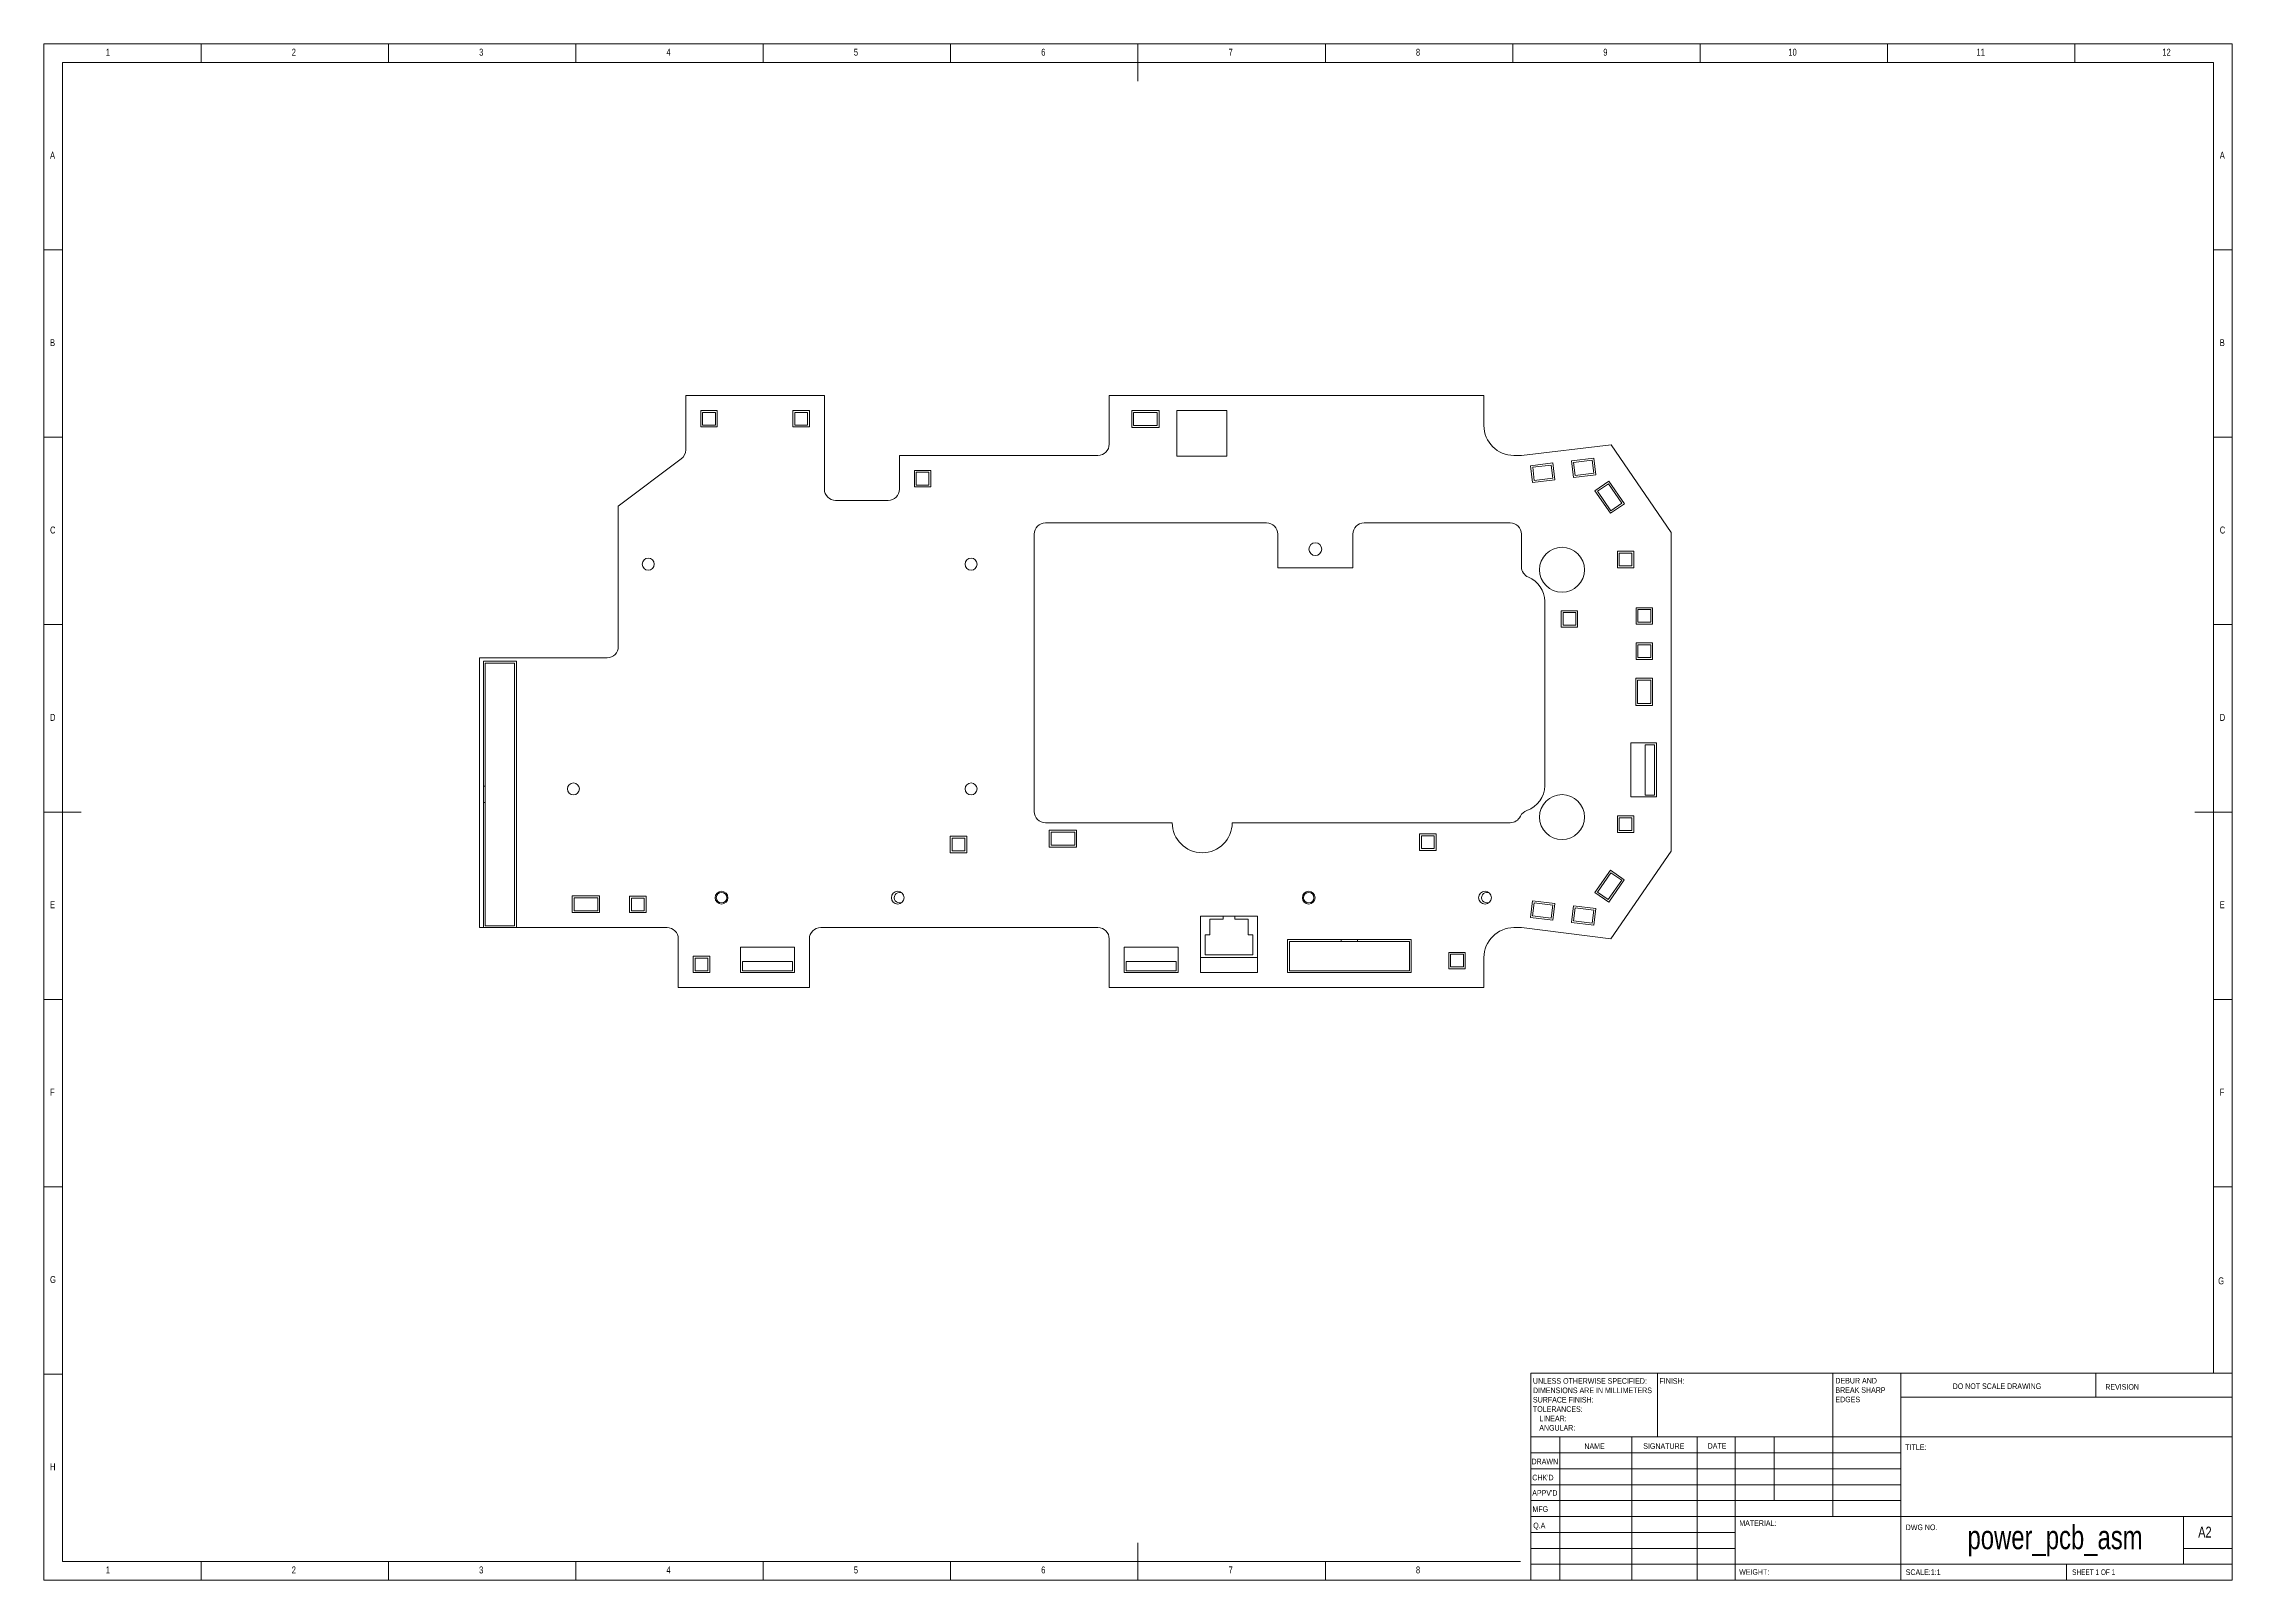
# Model space of a CAD drawing. Header units: millimetres. Extents: x 5 to 589, y 5 to 415.
import ezdxf

# ---------------------------------------------------------------- set-up
doc = ezdxf.new("R2010")
doc.units = ezdxf.units.MM
doc.styles.add('SLDTEXTSTYLE0', font='TXT', dxfattribs={"width": 0.75})
doc.styles.add('SLDTEXTSTYLE1', font='TXT', dxfattribs={"width": 0.6875})

# ---------------------------------------------------------------- blocks, each defined once
blk = doc.blocks.new('SW_NOTE_0')
at = {"color": 0, "linetype": 'Continuous', "lineweight": 0, "char_height": 1.5, "attachment_point": 1, "style": 'SLDTEXTSTYLE0'}
for s, insert in [('DEBUR AND', (0, 1.93)), ('BREAK SHARP', (0, -0.57)), ('EDGES', (0, -3.07))]:
    blk.add_mtext(s, dxfattribs=dict(at, insert=insert))
blk = doc.blocks.new('SW_NOTE_1')
at = {"color": 0, "linetype": 'Continuous', "lineweight": 0, "char_height": 1.5, "attachment_point": 1, "style": 'SLDTEXTSTYLE0'}
for s, insert in [('UNLESS OTHERWISE SPECIFIED:', (0, 1.93)), ('TOLERANCES:', (0, -5.57)), ('SURFACE FINISH:', (0, -3.07)), ('DIMENSIONS ARE IN MILLIMETERS', (0, -0.57)), ('ANGULAR:', (1.69, -10.57)), ('LINEAR:', (1.69, -8.07))]:
    blk.add_mtext(s, dxfattribs=dict(at, insert=insert))

msp = doc.modelspace()

# ---------------------------------------------------------------- linework, layer by layer
at = {"color": 7, "linetype": 'Continuous', "lineweight": 0}
for p, q in [((589, 415), (5, 415)), ((5, 415), (5, 5)), ((47, 410), (47, 415)), ((97, 415), (97, 410)), ((147, 410), (147, 415)), ((197, 415), (197, 410)), ((247, 410), (247, 415)), ((297, 415), (297, 405)), ((347, 410), (347, 415)), ((397, 415), (397, 410)), ((447, 410), (447, 415)), ((497, 415), (497, 410)), ((547, 410), (547, 415)), ((589, 5), (589, 415)), ((584, 410), (10, 410)), ((10, 410), (10, 10)), ((584, 60.25), (584, 410)), ((10, 360), (5, 360)), ((584, 360), (589, 360)), ((5, 310), (10, 310)), ((589, 310), (584, 310)), ((10, 260), (5, 260)), ((584, 260), (589, 260)), ((5, 210), (15, 210)), ((589, 210), (579, 210)), ((10, 160), (5, 160)), ((584, 160), (589, 160)), ((5, 110), (10, 110)), ((589, 110), (584, 110)), ((10, 60), (5, 60)), ((401.8, 60.25), (589, 60.25)), ((401.8, 60.25), (401.8, 5)), ((435.6, 43.25), (435.6, 60.25)), ((482.4, 60.25), (482.4, 22)), ((500.6, 60.25), (500.6, 5)), ((552.6, 53.88), (552.6, 60.25)), ((589, 53.88), (500.6, 53.88)), ((589, 43.25), (401.8, 43.25)), ((409.6, 43.25), (409.6, 5)), ((428.79, 43.25), (428.79, 5)), ((446.2, 43.25), (446.2, 5)), ((456.4, 5), (456.4, 43.25)), ((466.8, 26.25), (466.8, 43.25)), ((500.6, 39), (401.8, 39)), ((500.6, 34.75), (401.8, 34.75)), ((500.6, 30.5), (401.8, 30.5)), ((500.6, 26.25), (401.8, 26.25)), ((456.4, 22), (401.8, 22)), ((456.4, 17.75), (401.8, 17.75)), ((456.4, 22), (589, 22)), ((576, 9.25), (576, 22)), ((297, 5), (297, 15)), ((456.4, 13.5), (401.8, 13.5)), ((589, 13.5), (576, 13.5)), ((10, 10), (399.05, 10)), ((47, 5), (47, 10)), ((97, 10), (97, 5)), ((147, 5), (147, 10)), ((197, 10), (197, 5)), ((247, 5), (247, 10)), ((347, 5), (347, 10)), ((401.8, 9.25), (589, 9.25)), ((544.8, 5), (544.8, 9.25)), ((5, 5), (589, 5))]:
    msp.add_line(p, q, dxfattribs=at)
at = {"color": 7, "linetype": 'Continuous', "lineweight": 15}
for p, q in [((176.32, 321.14), (176.32, 306.64)), ((213.32, 321.14), (176.32, 321.14)), ((180.32, 317.14), (180.32, 312.74)), ((184.72, 317.14), (180.32, 317.14)), ((180.82, 316.64), (180.82, 313.24)), ((184.22, 316.64), (180.82, 316.64)), ((184.22, 313.24), (184.22, 316.64)), ((184.72, 312.74), (184.72, 317.14)), ((204.92, 317.14), (204.92, 312.74)), ((209.32, 317.14), (204.92, 317.14)), ((208.82, 316.64), (205.42, 316.64)), ((205.42, 316.64), (205.42, 313.24)), ((208.82, 313.24), (208.82, 316.64)), ((209.32, 312.74), (209.32, 317.14)), ((213.32, 321.14), (213.32, 296.14)), ((289.32, 321.14), (289.32, 308.14)), ((389.32, 321.14), (289.32, 321.14)), ((295.32, 317.14), (295.32, 312.64)), ((302.62, 317.14), (295.32, 317.14)), ((302.12, 316.64), (295.82, 316.64)), ((295.82, 316.64), (295.82, 313.14)), ((302.12, 313.14), (302.12, 316.64)), ((302.62, 312.64), (302.62, 317.14)), ((307.32, 317.14), (307.32, 304.94)), ((320.72, 317.14), (307.32, 317.14)), ((320.72, 304.94), (320.72, 317.14)), ((389.32, 313.14), (389.32, 321.14)), ((180.32, 312.74), (184.72, 312.74)), ((180.82, 313.24), (184.22, 313.24)), ((204.92, 312.74), (209.32, 312.74)), ((205.42, 313.24), (208.82, 313.24)), ((295.32, 312.64), (302.62, 312.64)), ((295.82, 313.14), (302.12, 313.14)), ((158.32, 291.64), (175.12, 304.24)), ((233.32, 296.14), (233.32, 305.14)), ((286.32, 305.14), (233.32, 305.14)), ((307.32, 304.94), (320.72, 304.94)), ((399.32, 305.14), (397.32, 305.14)), ((423.26, 308.01), (399.32, 305.14)), ((412.69, 303.72), (418.65, 304.44)), ((413.23, 299.25), (412.69, 303.72)), ((418.21, 303.88), (413.25, 303.29)), ((418.63, 300.41), (418.21, 303.88)), ((419.19, 299.97), (418.65, 304.44)), ((439.32, 284.57), (423.26, 308.01)), ((241.72, 301.14), (237.32, 301.14)), ((237.32, 301.14), (237.32, 296.74)), ((241.22, 300.64), (237.82, 300.64)), ((237.82, 300.64), (237.82, 297.24)), ((241.22, 297.24), (241.22, 300.64)), ((241.72, 296.74), (241.72, 301.14)), ((401.77, 302.41), (407.73, 303.13)), ((402.31, 297.95), (401.77, 302.41)), ((402.31, 297.95), (408.26, 298.66)), ((407.29, 302.57), (402.33, 301.98)), ((402.33, 301.98), (402.74, 298.5)), ((402.74, 298.5), (407.71, 299.1)), ((407.71, 299.1), (407.29, 302.57)), ((408.26, 298.66), (407.73, 303.13)), ((413.23, 299.25), (419.19, 299.97)), ((413.25, 303.29), (413.66, 299.81)), ((413.66, 299.81), (418.63, 300.41)), ((422.66, 298.27), (418.95, 295.72)), ((426.79, 292.24), (422.66, 298.27)), ((216.32, 293.14), (230.32, 293.14)), ((237.32, 296.74), (241.72, 296.74)), ((237.82, 297.24), (241.22, 297.24)), ((418.95, 295.72), (423.07, 289.7)), ((422.53, 297.57), (419.64, 295.59)), ((419.64, 295.59), (423.2, 290.4)), ((426.09, 292.37), (422.53, 297.57)), ((423.07, 289.7), (426.79, 292.24)), ((423.2, 290.4), (426.09, 292.37)), ((158.32, 254.14), (158.32, 291.64)), ((272.32, 287.14), (331.32, 287.14)), ((357.32, 287.14), (396.32, 287.14)), ((269.32, 210.14), (269.32, 284.14)), ((334.32, 284.14), (334.32, 275.14)), ((354.32, 275.14), (354.32, 284.14)), ((399.32, 284.14), (399.32, 275.44)), ((439.32, 199.57), (439.32, 284.57)), ((334.32, 275.14), (354.32, 275.14)), ((429.32, 279.57), (424.92, 279.57)), ((424.92, 279.57), (424.92, 275.17)), ((424.92, 275.17), (429.32, 275.17)), ((428.82, 279.07), (425.42, 279.07)), ((425.42, 279.07), (425.42, 275.67)), ((425.42, 275.67), (428.82, 275.67)), ((428.82, 275.67), (428.82, 279.07)), ((429.32, 275.17), (429.32, 279.57)), ((405.54, 266.23), (405.54, 217.01)), ((409.92, 263.72), (409.92, 259.32)), ((414.32, 263.72), (409.92, 263.72)), ((410.42, 263.22), (410.42, 259.82)), ((413.82, 263.22), (410.42, 263.22)), ((413.82, 259.82), (413.82, 263.22)), ((414.32, 259.32), (414.32, 263.72)), ((429.92, 264.52), (429.92, 260.12)), ((434.32, 264.52), (429.92, 264.52)), ((433.82, 264.02), (430.42, 264.02)), ((430.42, 264.02), (430.42, 260.62)), ((433.82, 260.62), (433.82, 264.02)), ((434.32, 260.12), (434.32, 264.52)), ((409.92, 259.32), (414.32, 259.32)), ((410.42, 259.82), (413.82, 259.82)), ((429.92, 260.12), (434.32, 260.12)), ((430.42, 260.62), (433.82, 260.62)), ((121.32, 179.14), (121.32, 251.14)), ((155.32, 251.14), (121.32, 251.14)), ((434.32, 255.12), (429.92, 255.12)), ((429.92, 255.12), (429.92, 250.72)), ((433.82, 254.62), (430.42, 254.62)), ((430.42, 254.62), (430.42, 251.22)), ((430.42, 251.22), (433.82, 251.22)), ((433.82, 251.22), (433.82, 254.62)), ((434.32, 250.72), (434.32, 255.12)), ((122.32, 250.26), (122.32, 216.9)), ((131.12, 250.26), (122.32, 250.26)), ((130.62, 249.76), (122.82, 249.76)), ((122.82, 249.76), (122.82, 216.9)), ((130.62, 179.64), (130.62, 249.76)), ((131.12, 179.14), (131.12, 250.26)), ((429.82, 245.72), (429.82, 238.42)), ((434.32, 245.72), (429.82, 245.72)), ((429.92, 250.72), (434.32, 250.72)), ((434.32, 238.42), (434.32, 245.72)), ((433.82, 245.22), (430.32, 245.22)), ((430.32, 245.22), (430.32, 238.92)), ((433.82, 238.92), (433.82, 245.22)), ((429.82, 238.42), (434.32, 238.42)), ((430.32, 238.92), (433.82, 238.92)), ((435.32, 228.42), (428.52, 228.42)), ((428.52, 228.42), (428.52, 214.02)), ((432.32, 227.92), (432.32, 214.52)), ((434.82, 227.92), (432.32, 227.92)), ((434.82, 214.52), (434.82, 227.92)), ((435.32, 214.02), (435.32, 228.42)), ((122.82, 216.9), (122.32, 216.9)), ((122.32, 216.9), (122.32, 212.5)), ((122.82, 212.5), (122.82, 216.9)), ((122.32, 212.5), (122.32, 179.14)), ((122.82, 212.5), (122.32, 212.5)), ((122.82, 212.5), (122.82, 179.64)), ((428.52, 214.02), (435.32, 214.02)), ((432.32, 214.52), (434.82, 214.52)), ((306.15, 207.14), (272.32, 207.14)), ((280.62, 205.14), (273.32, 205.14)), ((273.32, 205.14), (273.32, 200.64)), ((280.12, 204.64), (273.82, 204.64)), ((273.82, 204.64), (273.82, 201.14)), ((280.12, 201.14), (280.12, 204.64)), ((280.62, 200.64), (280.62, 205.14)), ((396.32, 207.14), (322.15, 207.14)), ((429.32, 208.97), (424.92, 208.97)), ((424.92, 208.97), (424.92, 204.57)), ((424.92, 204.57), (429.32, 204.57)), ((428.82, 208.47), (425.42, 208.47)), ((425.42, 208.47), (425.42, 205.07)), ((425.42, 205.07), (428.82, 205.07)), ((428.82, 205.07), (428.82, 208.47)), ((429.32, 204.57), (429.32, 208.97)), ((246.92, 203.54), (246.92, 199.14)), ((251.32, 203.54), (246.92, 203.54)), ((246.92, 199.14), (251.32, 199.14)), ((250.82, 203.04), (247.42, 203.04)), ((247.42, 203.04), (247.42, 199.64)), ((247.42, 199.64), (250.82, 199.64)), ((250.82, 199.64), (250.82, 203.04)), ((251.32, 199.14), (251.32, 203.54)), ((273.32, 200.64), (280.62, 200.64)), ((273.82, 201.14), (280.12, 201.14)), ((372.15, 204.14), (372.15, 199.74)), ((376.55, 204.14), (372.15, 204.14)), ((372.15, 199.74), (376.55, 199.74)), ((376.05, 203.64), (372.65, 203.64)), ((372.65, 203.64), (372.65, 200.24)), ((372.65, 200.24), (376.05, 200.24)), ((376.05, 200.24), (376.05, 203.64)), ((376.55, 199.74), (376.55, 204.14)), ((423.19, 176.18), (439.32, 199.57)), ((423.06, 194.49), (418.92, 188.48)), ((423.19, 193.79), (419.61, 188.6)), ((426.76, 191.93), (423.06, 194.49)), ((426.07, 191.8), (423.19, 193.79)), ((153.32, 187.64), (146.02, 187.64)), ((146.02, 187.64), (146.02, 183.14)), ((146.52, 187.14), (146.52, 183.64)), ((152.82, 187.14), (146.52, 187.14)), ((152.82, 183.64), (152.82, 187.14)), ((153.32, 183.14), (153.32, 187.64)), ((161.32, 187.54), (161.32, 183.14)), ((165.72, 187.54), (161.32, 187.54)), ((161.82, 187.04), (161.82, 183.64)), ((165.22, 187.04), (161.82, 187.04)), ((165.22, 183.64), (165.22, 187.04)), ((165.72, 183.14), (165.72, 187.54)), ((418.92, 188.48), (422.62, 185.92)), ((419.61, 188.6), (422.49, 186.62)), ((422.49, 186.62), (426.07, 191.8)), ((422.62, 185.92), (426.76, 191.93)), ((146.02, 183.14), (153.32, 183.14)), ((146.52, 183.64), (152.82, 183.64)), ((161.32, 183.14), (165.72, 183.14)), ((161.82, 183.64), (165.22, 183.64)), ((313.66, 182.22), (313.66, 171.14)), ((319.75, 182.22), (313.66, 182.22)), ((319.75, 181.42), (316.15, 181.42)), ((316.15, 181.42), (316.15, 177.2)), ((319.75, 182.22), (319.75, 181.42)), ((322.8, 182.22), (319.75, 182.22)), ((328.9, 182.22), (322.8, 182.22)), ((322.8, 181.42), (322.8, 182.22)), ((326.4, 181.42), (322.8, 181.42)), ((326.4, 177.2), (326.4, 181.42)), ((328.9, 171.14), (328.9, 182.22)), ((401.73, 181.87), (402.28, 186.33)), ((401.73, 181.87), (407.68, 181.13)), ((402.28, 186.33), (408.24, 185.59)), ((402.72, 185.77), (402.29, 182.3)), ((402.29, 182.3), (407.25, 181.68)), ((407.68, 185.16), (402.72, 185.77)), ((407.25, 181.68), (407.68, 185.16)), ((407.68, 181.13), (408.24, 185.59)), ((412.64, 180.51), (413.2, 184.98)), ((413.2, 184.98), (419.15, 184.24)), ((413.63, 184.42), (413.2, 180.94)), ((418.6, 183.8), (413.63, 184.42)), ((418.16, 180.33), (418.6, 183.8)), ((418.6, 179.77), (419.15, 184.24)), ((122.32, 179.14), (121.32, 179.14)), ((122.32, 179.14), (131.12, 179.14)), ((122.82, 179.64), (130.62, 179.64)), ((171.32, 179.14), (131.12, 179.14)), ((174.32, 176.14), (174.32, 163.14)), ((209.32, 163.14), (209.32, 176.14)), ((286.32, 179.14), (212.32, 179.14)), ((289.32, 176.14), (289.32, 163.14)), ((316.15, 177.2), (314.9, 177.2)), ((314.9, 177.2), (314.9, 171.92)), ((327.66, 177.2), (326.4, 177.2)), ((327.66, 171.92), (327.66, 177.2)), ((336.9, 175.94), (336.9, 167.14)), ((351.21, 175.94), (336.9, 175.94)), ((351.21, 175.44), (337.4, 175.44)), ((337.4, 175.44), (337.4, 167.64)), ((351.21, 175.44), (351.21, 175.94)), ((355.61, 175.94), (351.21, 175.94)), ((351.21, 175.44), (355.61, 175.44)), ((355.61, 175.44), (355.61, 175.94)), ((369.92, 175.94), (355.61, 175.94)), ((369.42, 175.44), (355.61, 175.44)), ((369.42, 167.64), (369.42, 175.44)), ((369.92, 167.14), (369.92, 175.94)), ((399.32, 179.14), (397.32, 179.14)), ((399.32, 179.14), (423.19, 176.18)), ((412.64, 180.51), (418.6, 179.77)), ((413.2, 180.94), (418.16, 180.33)), ((178.32, 171.54), (178.32, 167.14)), ((182.72, 171.54), (178.32, 171.54)), ((178.82, 171.04), (178.82, 167.64)), ((182.22, 171.04), (178.82, 171.04)), ((182.22, 167.64), (182.22, 171.04)), ((182.72, 167.14), (182.72, 171.54)), ((190.92, 173.94), (190.92, 167.14)), ((205.32, 173.94), (190.92, 173.94)), ((204.82, 170.14), (191.42, 170.14)), ((191.42, 170.14), (191.42, 167.64)), ((204.82, 167.64), (204.82, 170.14)), ((205.32, 167.14), (205.32, 173.94)), ((293.32, 173.94), (293.32, 167.14)), ((307.72, 173.94), (293.32, 173.94)), ((307.22, 170.14), (293.82, 170.14)), ((293.82, 170.14), (293.82, 167.64)), ((307.22, 167.64), (307.22, 170.14)), ((307.72, 167.14), (307.72, 173.94)), ((328.9, 171.14), (313.66, 171.14)), ((313.66, 171.14), (313.66, 167.14)), ((314.9, 171.92), (327.66, 171.92)), ((328.9, 171.14), (328.9, 167.14)), ((384.32, 172.54), (379.92, 172.54)), ((379.92, 172.54), (379.92, 168.14)), ((383.82, 172.04), (380.42, 172.04)), ((380.42, 172.04), (380.42, 168.64)), ((383.82, 168.64), (383.82, 172.04)), ((384.32, 168.14), (384.32, 172.54)), ((389.32, 163.14), (389.32, 171.14)), ((178.32, 167.14), (182.72, 167.14)), ((178.82, 167.64), (182.22, 167.64)), ((190.92, 167.14), (205.32, 167.14)), ((191.42, 167.64), (204.82, 167.64)), ((293.32, 167.14), (307.72, 167.14)), ((293.82, 167.64), (307.22, 167.64)), ((328.9, 167.14), (313.66, 167.14)), ((336.9, 167.14), (369.92, 167.14)), ((337.4, 167.64), (369.42, 167.64)), ((379.92, 168.14), (384.32, 168.14)), ((380.42, 168.64), (383.82, 168.64)), ((174.32, 163.14), (209.32, 163.14)), ((289.32, 163.14), (389.32, 163.14))]:
    msp.add_line(p, q, dxfattribs=at)
at = {"color": 7, "linetype": 'Continuous', "lineweight": 15, "flags": 128}
for points in [[(233.36, 185.74), (233.9, 185.85), (234.14, 185.98)], [(390.06, 185.74), (390.59, 185.85), (390.84, 185.98)]]:
    msp.add_lwpolyline(points, dxfattribs=at)
at = {"color": 7, "linetype": 'Continuous', "lineweight": 15}
for centre, radius in [((344.32, 280.14), 1.7), ((410.15, 274.64), 6), ((166.32, 276.14), 1.6), ((252.45, 276.14), 1.6), ((146.32, 216.14), 1.6), ((252.45, 216.14), 1.6), ((410.15, 208.64), 6), ((185.86, 187.14), 1.7), ((185.86, 187.14), 1.4), ((232.9, 187.14), 1.7), ((342.56, 187.14), 1.7), ((342.56, 187.14), 1.4), ((389.6, 187.14), 1.7)]:
    msp.add_circle(centre, radius, dxfattribs=at)
for centre, radius, start, end in [((397.32, 313.14), 8, 180, 270), ((173.32, 306.64), 3, 306.8699, 0), ((286.32, 308.14), 3, 270, 0), ((216.32, 296.14), 3, 180, 270), ((230.32, 296.14), 3, 270, 0), ((272.32, 284.14), 3, 90, 180), ((331.32, 284.14), 3, 0, 90), ((357.32, 284.14), 3, 90, 180), ((396.32, 284.14), 3, 0, 90), ((402.32, 275.44), 3, 180, 247.79015), ((398.54, 266.18), 7, 0.35681, 67.79015), ((155.32, 254.14), 3, 270, 0), ((398.54, 217.05), 7, 288.69777, 359.64319), ((401.74, 207.58), 3, 108.69777, 154.72027), ((272.32, 210.14), 3, 180, 270), ((314.15, 207.14), 8, 180, 0), ((396.32, 210.14), 3, 270, 334.72027), ((233.36, 187.14), 1.4, 56.0987, 270), ((390.06, 187.14), 1.4, 56.0987, 270), ((171.32, 176.14), 3, 0, 90), ((212.32, 176.14), 3, 90, 180), ((286.32, 176.14), 3, 0, 90), ((397.32, 171.14), 8, 90, 180)]:
    msp.add_arc(centre, radius, start, end, dxfattribs=at)

# ---------------------------------------------------------------- block references
at = {"color": 7, "linetype": 'Continuous', "lineweight": 0}
for name, p in [('SW_NOTE_1', (402.39, 56.99)), ('SW_NOTE_0', (483.11, 57.07))]:
    msp.add_blockref(name, p, dxfattribs=at)

# ---------------------------------------------------------------- texts
for s, insert, char_height, attachment_point, style in [('1', (21.58, 413.67), 1.85, 1, 'SLDTEXTSTYLE0'), ('2', (71.17, 413.67), 1.85, 1, 'SLDTEXTSTYLE0'), ('3', (121.17, 413.67), 1.85, 1, 'SLDTEXTSTYLE0'), ('4', (171.17, 413.67), 1.85, 1, 'SLDTEXTSTYLE0'), ('5', (221.17, 413.67), 1.85, 1, 'SLDTEXTSTYLE0'), ('6', (271.17, 413.67), 1.85, 1, 'SLDTEXTSTYLE0'), ('7', (321.17, 413.67), 1.85, 1, 'SLDTEXTSTYLE0'), ('8', (371.17, 413.67), 1.85, 1, 'SLDTEXTSTYLE0'), ('9', (421.17, 413.67), 1.85, 1, 'SLDTEXTSTYLE0'), ('10', (470.54, 413.67), 1.852, 1, 'SLDTEXTSTYLE0'), ('11', (520.75, 413.67), 1.852, 1, 'SLDTEXTSTYLE0'), ('12', (570.33, 413.67), 1.852, 1, 'SLDTEXTSTYLE0'), ('A', (6.67, 386.17), 1.85, 1, 'SLDTEXTSTYLE0'), ('A', (585.67, 386.17), 1.85, 1, 'SLDTEXTSTYLE0'), ('B', (6.67, 336.17), 1.85, 1, 'SLDTEXTSTYLE0'), ('B', (585.67, 336.17), 1.85, 1, 'SLDTEXTSTYLE0'), ('C', (6.67, 286.17), 1.85, 1, 'SLDTEXTSTYLE0'), ('C', (585.67, 286.17), 1.85, 1, 'SLDTEXTSTYLE0'), ('D', (6.67, 236.17), 1.85, 1, 'SLDTEXTSTYLE0'), ('D', (585.67, 236.17), 1.85, 1, 'SLDTEXTSTYLE0'), ('E', (6.67, 186.17), 1.85, 1, 'SLDTEXTSTYLE0'), ('E', (585.67, 186.17), 1.85, 1, 'SLDTEXTSTYLE0'), ('F', (6.67, 136.17), 1.85, 1, 'SLDTEXTSTYLE0'), ('F', (585.67, 136.17), 1.85, 1, 'SLDTEXTSTYLE0'), ('G', (6.67, 86.17), 1.85, 1, 'SLDTEXTSTYLE0'), ('G', (585.25, 85.82), 1.85, 1, 'SLDTEXTSTYLE0'), ('FINISH:', (436.17, 58.92), 1.5, 1, 'SLDTEXTSTYLE0'), ('DO NOT SCALE DRAWING', (514.41, 57.53), 1.5, 1, 'SLDTEXTSTYLE0'), ('REVISION', (555.13, 57.33), 1.5, 1, 'SLDTEXTSTYLE0'), ('NAME', (416.12, 41.5), 1.5, 1, 'SLDTEXTSTYLE0'), ('SIGNATURE', (431.83, 41.56), 1.5, 1, 'SLDTEXTSTYLE0'), ('DATE', (449.01, 41.58), 1.5, 1, 'SLDTEXTSTYLE0'), ('TITLE:', (501.76, 41.28), 1.5, 1, 'SLDTEXTSTYLE0'), ('H', (6.67, 36.17), 1.85, 1, 'SLDTEXTSTYLE0'), ('DRAWN', (402.01, 37.43), 1.5, 1, 'SLDTEXTSTYLE0'), ("CHK'D", (402.21, 33.15), 1.5, 1, 'SLDTEXTSTYLE0'), ("APPV'D", (402.2, 29.06), 1.5, 1, 'SLDTEXTSTYLE0'), ('MFG', (402.26, 24.73), 1.5, 1, 'SLDTEXTSTYLE0'), ('Q.A', (402.47, 20.35), 1.5, 1, 'SLDTEXTSTYLE0'), ('MATERIAL:', (457.45, 20.99), 1.5, 1, 'SLDTEXTSTYLE0'), ('DWG NO.', (501.87, 19.87), 1.5, 1, 'SLDTEXTSTYLE0'), ('power_pcb_asm', (541.72, 19.63), 6.35, 2, 'SLDTEXTSTYLE0'), ('A2', (579.92, 19.3), 2.91, 1, 'SLDTEXTSTYLE0'), ('1', (21.58, 8.67), 1.85, 1, 'SLDTEXTSTYLE0'), ('2', (71.17, 8.67), 1.85, 1, 'SLDTEXTSTYLE0'), ('3', (121.17, 8.67), 1.85, 1, 'SLDTEXTSTYLE0'), ('4', (171.17, 8.67), 1.85, 1, 'SLDTEXTSTYLE0'), ('5', (221.17, 8.67), 1.85, 1, 'SLDTEXTSTYLE0'), ('6', (271.17, 8.67), 1.85, 1, 'SLDTEXTSTYLE0'), ('7', (321.17, 8.67), 1.85, 1, 'SLDTEXTSTYLE0'), ('8', (371.17, 8.67), 1.85, 1, 'SLDTEXTSTYLE0'), ('WEIGHT:', (457.42, 7.95), 1.499, 1, 'SLDTEXTSTYLE0'), ('SCALE:1:1', (501.87, 7.9), 1.5, 1, 'SLDTEXTSTYLE0'), ('SHEET 1 OF 1', (546.28, 7.9), 1.5, 1, 'SLDTEXTSTYLE1')]:
    msp.add_mtext(s, dxfattribs=dict(at, insert=insert, char_height=char_height, attachment_point=attachment_point, style=style))

doc.saveas('drawing.dxf')
